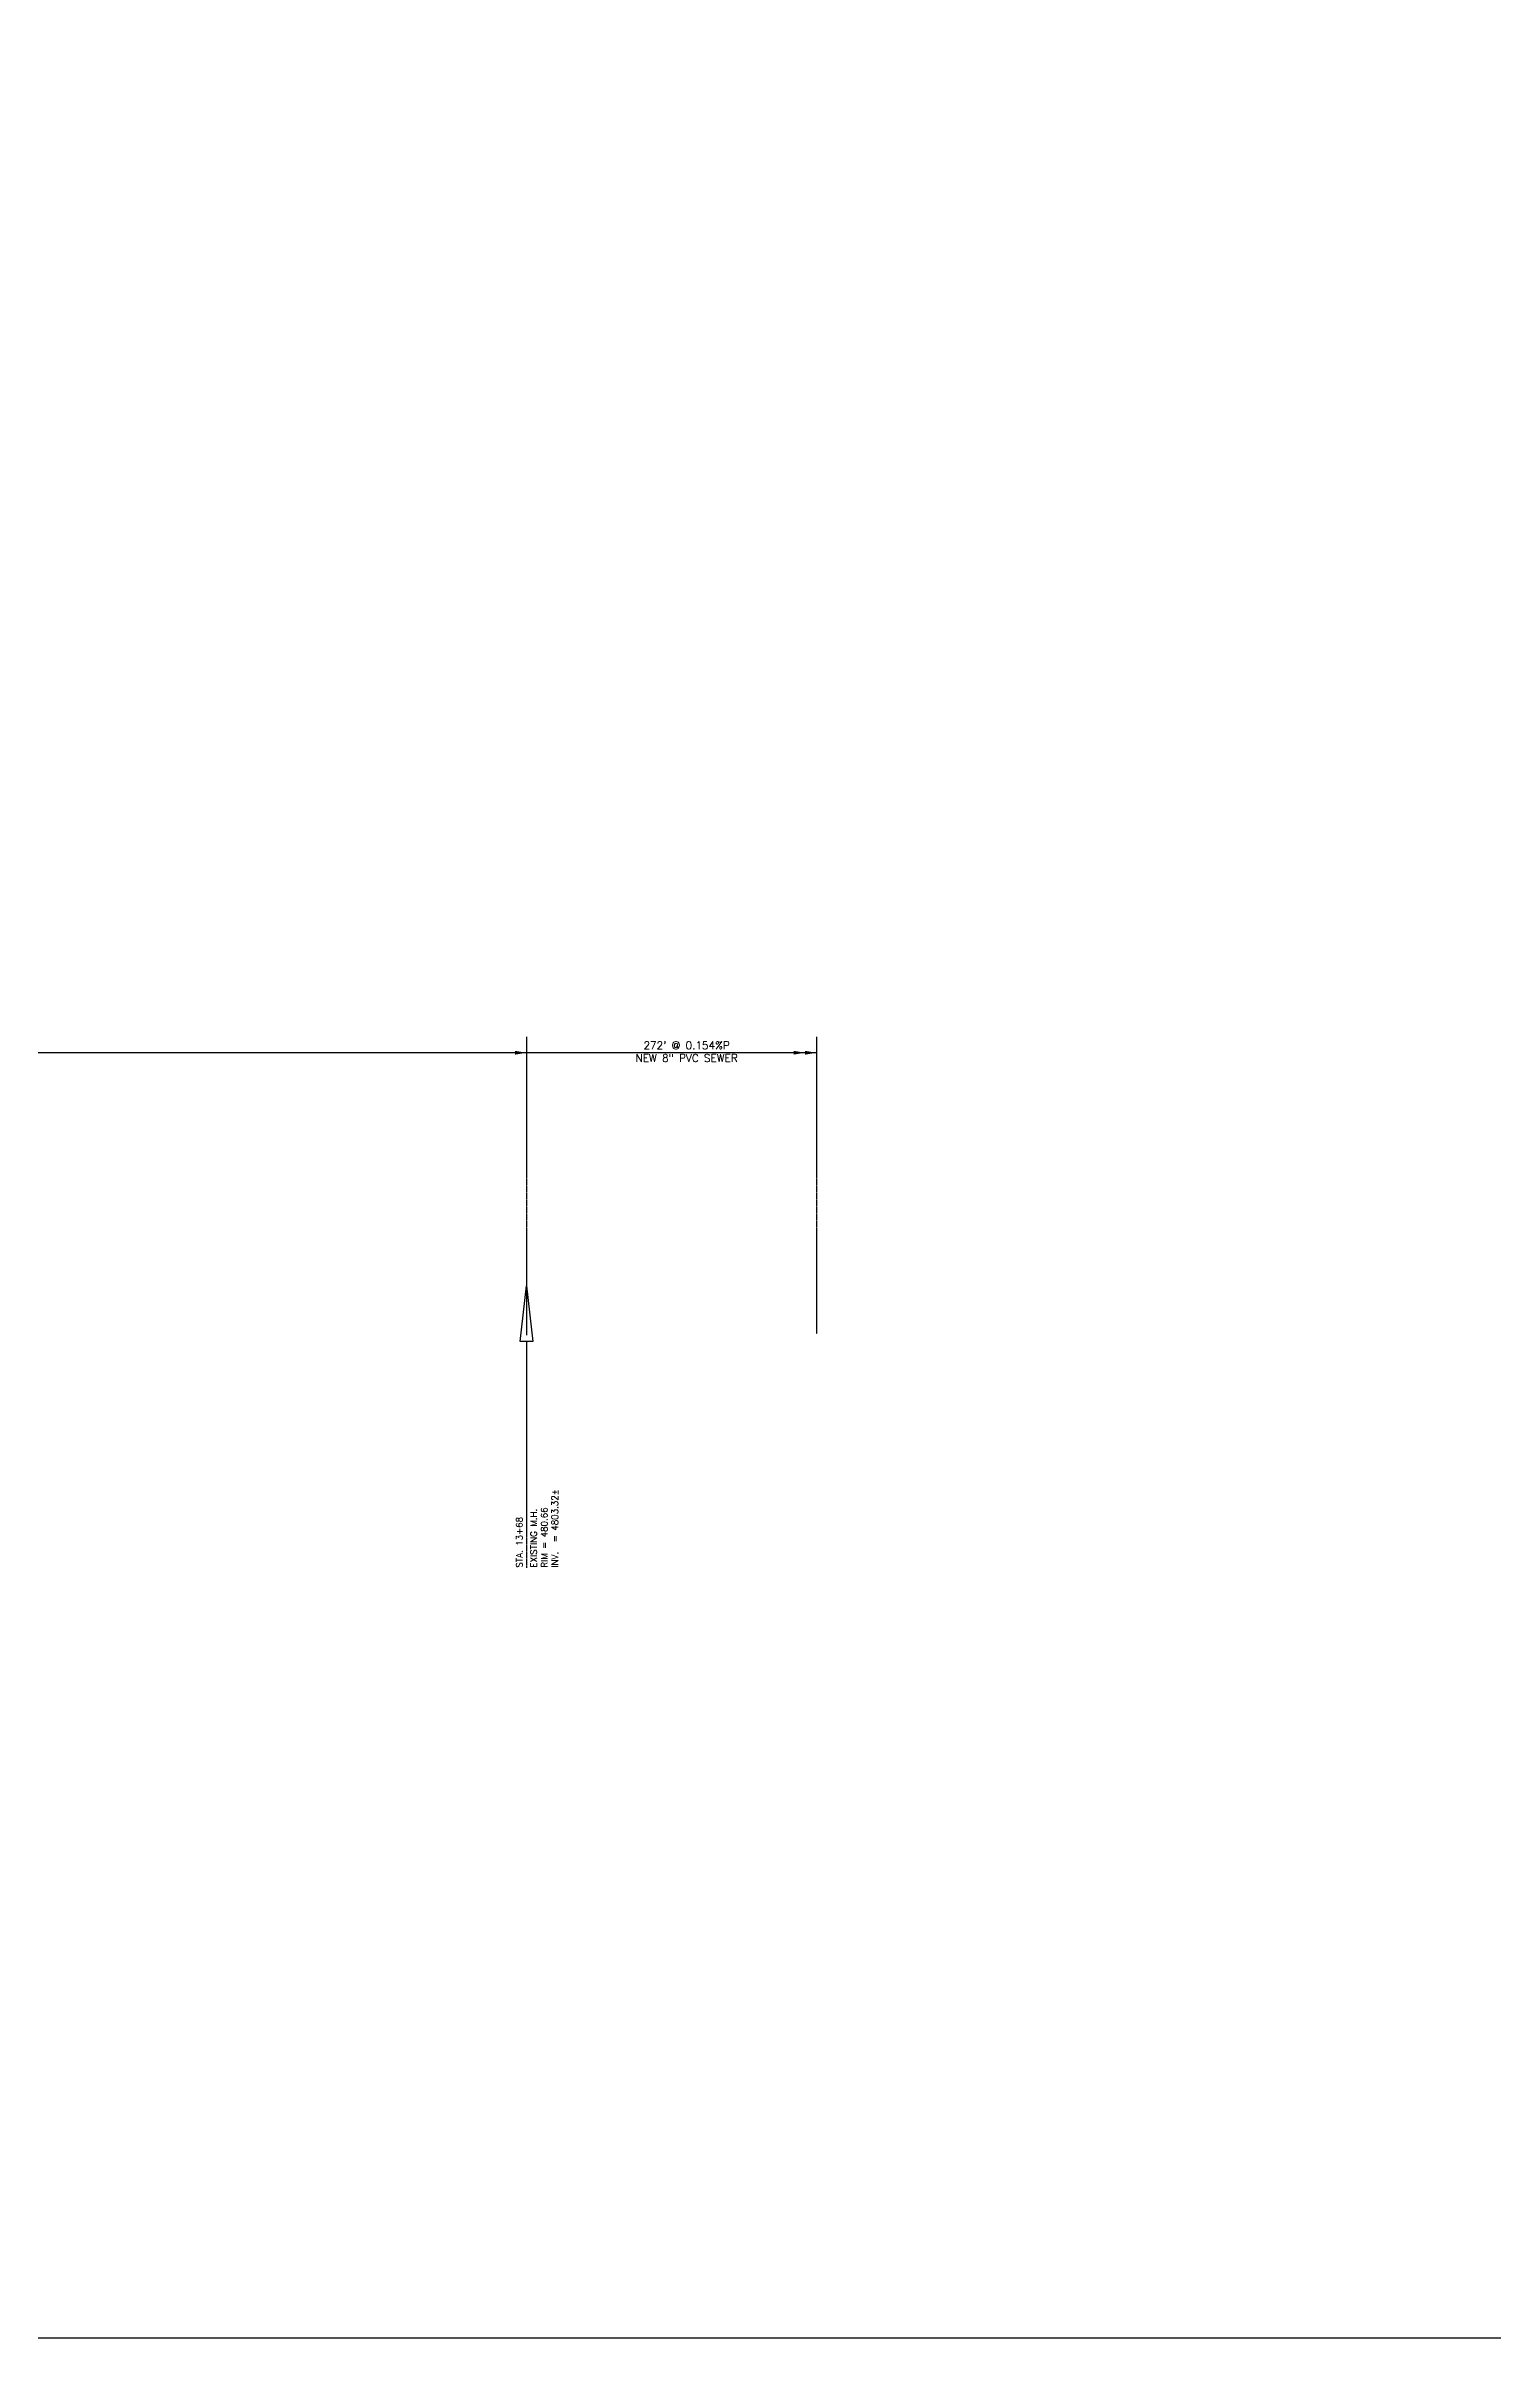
# Model space of a CAD drawing. Extents: x 486141 to 490183, y 333384 to 334983.
# Drawn here: x 488818 to 489273, y 333543 to 334263 of the extents above; entities that cross this region are included whole.
import ezdxf

# ---------------------------------------------------------------- set-up
doc = ezdxf.new("R2010")
doc.units = 0
doc.header["$MEASUREMENT"] = 0
doc.linetypes.add('CL3', pattern=[0.4375, 0.25, -0.0625, 0.0625, -0.0625])
for name, color, linetype in [('G-ANNO-GENL-HEVY', 3, 'Continuous'), ('G-ANNO-NRTH-GENL-LITE', 1, 'Continuous'), ('G-ANNO-PP-TEXT', 2, 'Continuous')]:
    doc.layers.add(name, color=color, linetype=linetype)
doc.styles.add('10', font='ROMANS.shx', dxfattribs={"height": 0.1})
doc.styles.add('12', font='romans.shx', dxfattribs={"height": 6})

msp = doc.modelspace()

# ---------------------------------------------------------------- linework, layer by layer
at = {"layer": 'Defpoints'}
msp.add_lwpolyline([(488363.38, 334983.25), (490183.44, 334983.25), (490183.44, 333542.73), (488363.38, 333542.73)], close=True, dxfattribs=at)
at = {"layer": 'G-ANNO-NRTH-GENL-LITE', "color": 2, "linetype": 'CL3'}
for p, q in [((488969.51, 333951.61), (488969.51, 333857.86)), ((489060.68, 333951.61), (489060.68, 333858.25)), ((488969.51, 333855.86), (488969.51, 333784.74))]:
    msp.add_line(p, q, dxfattribs=at)
at = {"layer": 'G-ANNO-PP-TEXT'}
for p, q in [((488969.51, 333950.36), (488969.51, 333943.02)), ((489060.68, 333950.36), (489060.68, 333943.02)), ((488969.51, 333946.62, 59.46), (488795.9, 333946.62)), ((489060.68, 333946.62, 59.46), (488969.51, 333946.62))]:
    msp.add_line(p, q, dxfattribs=at)
at = {"layer": 'G-ANNO-PP-TEXT', "elevation": 2404.71}
msp.add_lwpolyline([(488967.51, 333855.86), (488969.51, 333873.42), (488971.51, 333855.86)], close=True, dxfattribs=at)
at = {"layer": 'G-ANNO-PP-TEXT'}
for points in [[(488965.91, 333947.22), (488965.91, 333946.02), (488969.51, 333946.62)], [(489053.48, 333947.22), (489053.48, 333946.02), (489057.08, 333946.62)], [(489057.08, 333947.22), (489057.08, 333946.02), (489060.68, 333946.62)]]:
    msp.add_solid(points, dxfattribs=at)

# ---------------------------------------------------------------- texts
at = {"layer": 'G-ANNO-GENL-HEVY', "insert": (489019.85, 333950.14), "char_height": 2.4, "width": 39.1554, "attachment_point": 2, "style": '12'}
msp.add_mtext('\\A1;272\' @ 0.154%%%P\\PNEW 8" PVC SEWER', dxfattribs=at)
at = {"layer": 'G-ANNO-NRTH-GENL-LITE', "color": 2, "style": '10'}
msp.add_text('STA. 13+68', height=2, rotation=90, dxfattribs=at).set_placement((488968.29, 333784.83))
at = {"layer": 'G-ANNO-NRTH-GENL-LITE', "color": 2, "insert": (488970.75, 333784.83), "char_height": 2, "width": 36.1598, "attachment_point": 1, "rotation": 90, "style": '10'}
msp.add_mtext('EXISTING M.H.\\PRIM = 480.66\\PINV.^I= 4803.32%%P', dxfattribs=at)

doc.saveas('drawing.dxf')
